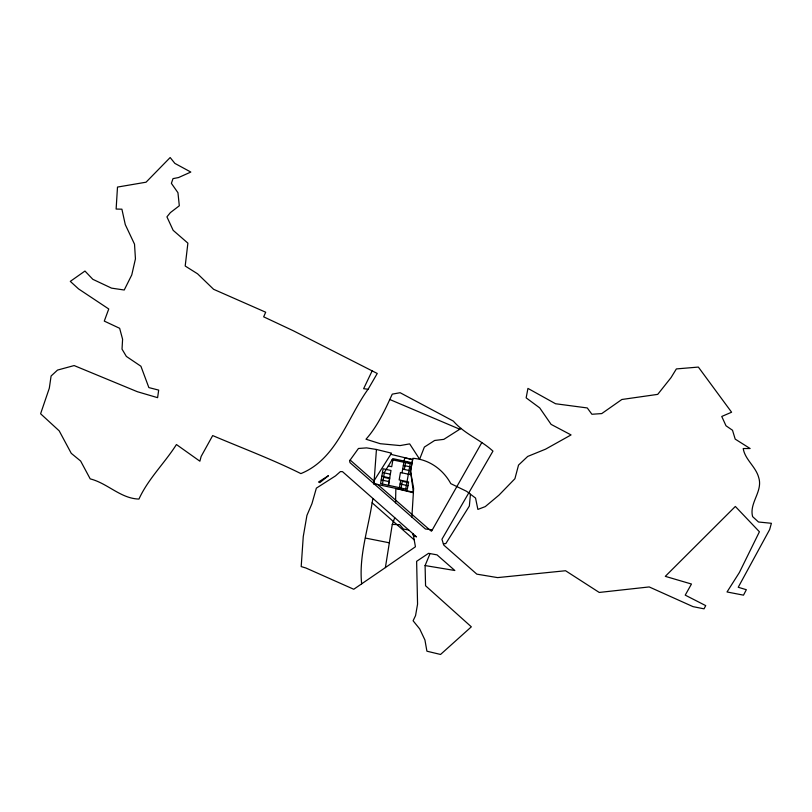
<?xml version="1.0" encoding="UTF-8"?>
<svg xmlns="http://www.w3.org/2000/svg" width="812" height="812" viewBox="0 0 812 812"><rect width="100%" height="100%" fill="white"/><g stroke="black" fill="none" stroke-linecap="round" stroke-linejoin="round"><path stroke-width="1.22" d="M481.81 442.57L432.339 529.81L425.427 528.988L350.013 462.647L349.586 460.81L358.447 448.478L366.608 447.889L376.443 449.472L373.926 483.688L413.409 492.194L410.527 471.224L412.912 458.313C429.071 459.369 443.179 469.569 450.792 483.637L466.636 491.341L475.548 498.071L477.882 509.418L485.261 506.607L498.984 495.137L514.909 478.725L518.533 465.083L527.698 456.435L545.583 449.158L571.059 434.927L551.104 424.382L539.696 407.878L526.146 397.85L527.942 388.41L555.55 403.747L587.279 407.949L591.907 414.262L601.753 413.582L621.85 399.494L657.73 394.368L671.027 377.631L676.366 368.922L698.361 367.075L731.592 412.222L721.746 416.465L726.009 425.782L732.505 430.258L735.205 439.119L750.115 448.528L743.213 448.549C744.959 459.562 755.82 466.595 758.712 477.557C763.158 491.412 748.948 502.953 752.622 516.635L758.469 521.994L771.4 523.293L769.634 529.597L738.23 587.269L746.35 589.705L743.498 595.155L727.024 591.968L739.387 572.501L759.413 531.769L735.347 506.455L665.302 576.347L691.469 584.031L685.226 595.135L705.729 605.63L704.024 608.838L693.012 606.635L649.194 586.934L599.236 592.445L565.548 570.734L497.583 577.606L476.837 574.155L443.758 545.075L441.941 539.249L492.955 451.107C480.643 439.799 464.373 433.912 453.36 421.113L400.123 392.714L392.267 394.135C385.01 409.969 377.681 426.056 365.999 439.221L380.27 443.707L400.103 445.575L409.664 443.88L419.621 459.227L424.371 447.067L434.653 440.469L443.819 439.363L461.104 428.381M376.443 449.472L391.526 453.167L373.936 480.937L373.926 484.074L377.753 484.52L429.213 529.444L431.466 531.221L432.339 529.81M394.723 517.792L392.267 524.44L385.385 567.588L353.748 589.258L305.911 568.004L301.191 566.583L303.262 536.58L306.926 515.417L311.94 503.684L316.365 488.144L335.468 475.923L340.401 471.589L342.502 471.66L416.526 536.884L413.43 535.575L413.125 533.9L415.439 546.77L385.385 567.588M395.535 502.851L395.86 488.418L413.379 492.793L411.867 517.092M413.379 492.793L413.623 488.398L410.527 471.224M470.442 494.203L469.356 506.038L445.839 543.553L443.362 543.827M382.452 484.003L384.441 472.32L392.795 458.628L410.446 462.383L405.726 489.007M392.886 459.927L391.719 466.707L388.309 465.976M399.433 487.677L400.732 480.278M402.031 472.838L404.66 457.877L412.597 459.572L409.938 474.533L400.458 472.503L399.159 479.933L408.619 481.973L407.299 489.372L380.595 483.617L383.112 468.788L390.988 470.473L388.43 485.312L389.679 478.613L383.599 477.304M401.098 488.012L402.275 481.313L406.913 482.318M404.366 469.407L405.553 462.627M361.655 583.828C358.792 556.301 367.958 529.678 372.129 502.801L372.891 498.7M425.092 565.558L430.055 553.591L437.018 554.87L454.832 570.501L425.092 565.558L425.559 585.756L471.336 626.823L440.551 654.462L426.909 651.194L424.94 640.008L419.702 628.935L413.095 620.764L415.561 615.608L417.561 604.148L416.627 561.315L428.553 553.327L430.055 553.591M372.15 370.881L363.624 388.704L368.09 389.263L377.245 373.469L293.294 330.758L263.667 316.832L265.697 312.224L213.597 289.295L197.58 273.817L185.197 266.021L187.887 243.143L173.159 230.334L166.927 216.855L170.388 212.602L179.32 205.771L177.94 192.698L171.383 183.35L173.007 178.62L178.518 177.564L190.82 172.053L174.874 163.395L170.165 157.538L146.048 182.203L117.496 187.075L116.126 209.049L121.901 209.191L125.292 224.64L134.518 244.168L135.442 258.855L131.767 274.923L124.226 290.006L111.548 288.138L92.832 279.318L84.966 271.046L70.299 281.378L78.541 288.899L108.747 308.986L104.281 321.095L119.648 328.302L122.592 339.243L122.023 349.14L126.357 356.417L140.923 366.253L148.86 387.588L158.685 390.105L157.599 397.667L137.319 391.699L74.136 365.562L57.52 370.079L51.095 376.007L49.309 388.207L40.6 413.765L59.205 430.857L71.263 453.34L80.632 461.023L90.203 478.877C107.549 483.221 120.683 498.609 138.943 499.065C148.19 478.826 164.562 463.205 176.437 444.54L199.874 461.196L201.153 456.415L212.683 435.577C242.118 448.082 272.182 459.338 300.876 473.599C336.503 459.166 347.313 417.916 368.059 389.242M392.267 524.44L399.646 524.603L403.452 529.048L408.73 530.033M365.43 538.062L389.141 542.771M404 461.632L411.928 463.327M392.105 459.754L410.233 463.622M403.341 465.377L411.268 467.073M402.691 469.113L410.598 470.808M382.472 472.513L390.349 474.198M381.843 476.218L389.709 477.913M381.214 479.922L389.07 481.617M400.083 483.982L407.959 485.677M390.795 454.324L412.679 459.592M389.73 399.474L459.815 429.243M372.129 502.801L414.191 539.838M350.205 460.079L373.936 480.937M328.393 475.73L319.796 482.643L318.517 482.023L328.393 475.73"/></g></svg>
